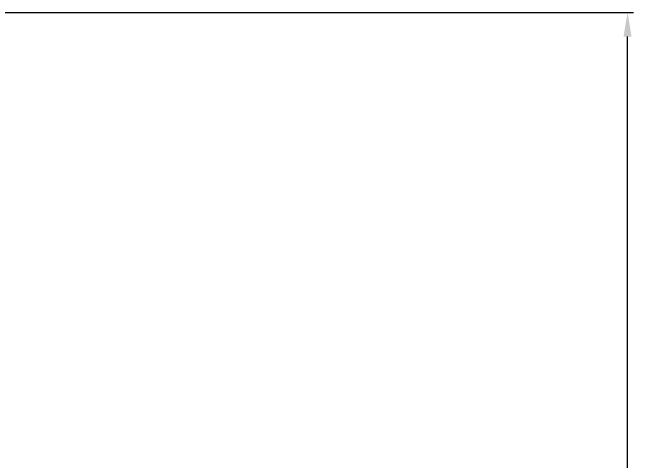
# Model space of a CAD drawing. Extents: x 0 to 3160, y 0 to 2315.
# Drawn here: x 2140.5 to 2345.8, y 1173.3 to 1321.5 of the extents above; entities that cross this region are included whole.
import ezdxf

# ---------------------------------------------------------------- set-up
doc = ezdxf.new("R2010")
doc.units = 0
doc.header["$LTSCALE"] = 10
doc.header["$MEASUREMENT"] = 0
doc.header["$PDMODE"] = 3
doc.header["$PDSIZE"] = -10
doc.layers.get('0').update_dxf_attribs({"linetype": 'CONTINUOUS'})
doc.layers.get('DEFPOINTS').update_dxf_attribs({"linetype": 'CONTINUOUS'})
doc.styles.add('Daelim Dimension', font='\x7f\x7f\x7f\x7f.TTF')
doc.dimstyles.new('DEFAULT', dxfattribs={"dimscale": 2, "dimtxt": 2, "dimasz": 2, "dimexe": 0, "dimexo": 2, "dimgap": 1, "dimtad": 1, "dimdec": 1, "dimzin": 9, "dimdsep": 46, "dimtxsty": 'Daelim Dimension', "dimcen": 0.5, "dimclrd": 252, "dimclre": 252, "dimclrt": 3, "dimadec": 1, "dimazin": 0, "dimtfac": 1, "dimtdec": 1, "dimtix": 1, "dimtmove": 0, "dimatfit": 3, "dimfxl": 0, "dimtolj": 1, "dimtzin": 1, "dimlwd": 9, "dimlwe": 9, "dimarcsym": 0})

# ---------------------------------------------------------------- blocks, each defined once
blk = doc.blocks.new('*D11')
at = {"color": 5, "lineweight": 9, "ltscale": 0.5}
for p, q in [((1750.51, 1321.47), (2345.83, 1321.47)), ((2343.83, 454.19), (2343.83, 1313.47)), ((2190, 446.19), (2345.83, 446.19))]:
    blk.add_line(p, q, dxfattribs=at)
at = {"color": 5, "ltscale": 0.5}
for points in [[(2342.5, 1313.47), (2345.17, 1313.47), (2343.83, 1321.47)], [(2342.5, 454.19), (2345.17, 454.19), (2343.83, 446.19)]]:
    blk.add_solid(points, dxfattribs=at)
at = {"layer": 'DEFPOINTS', "color": 0, "ltscale": 0.5}
for p in [(1746.51, 1321.47), (2343.83, 1321.47), (2186, 446.19)]:
    blk.add_point(p, dxfattribs=at)
at = {"color": 7, "ltscale": 0.5, "insert": (2328.13, 915.53), "char_height": 20, "attachment_point": 5, "rotation": 90, "style": 'Daelim Dimension'}
blk.add_mtext('\\A1;(1140)', dxfattribs=at)

msp = doc.modelspace()

# ---------------------------------------------------------------- dimensions: what is measured, and where the dimension line sits
at = {"color": 5, "ltscale": 0.5}
dim = msp.add_linear_dim(base=(2343.83, 1321.47), p1=(2186, 446.19), p2=(1746.51, 1321.47), angle=90, text='(1140)', dimstyle='DEFAULT', override={"dimtxt": 10, "dimasz": 4, "dimexe": 1, "dimdec": 0, "dimclrd": 5, "dimclre": 5, "dimclrt": 7}, dxfattribs=at)
dim.commit()
dim.dimension.update_dxf_attribs({"geometry": '*D11', "text_midpoint": (2343.83, 915.53), "dimtype": 160})

doc.saveas('drawing.dxf')
